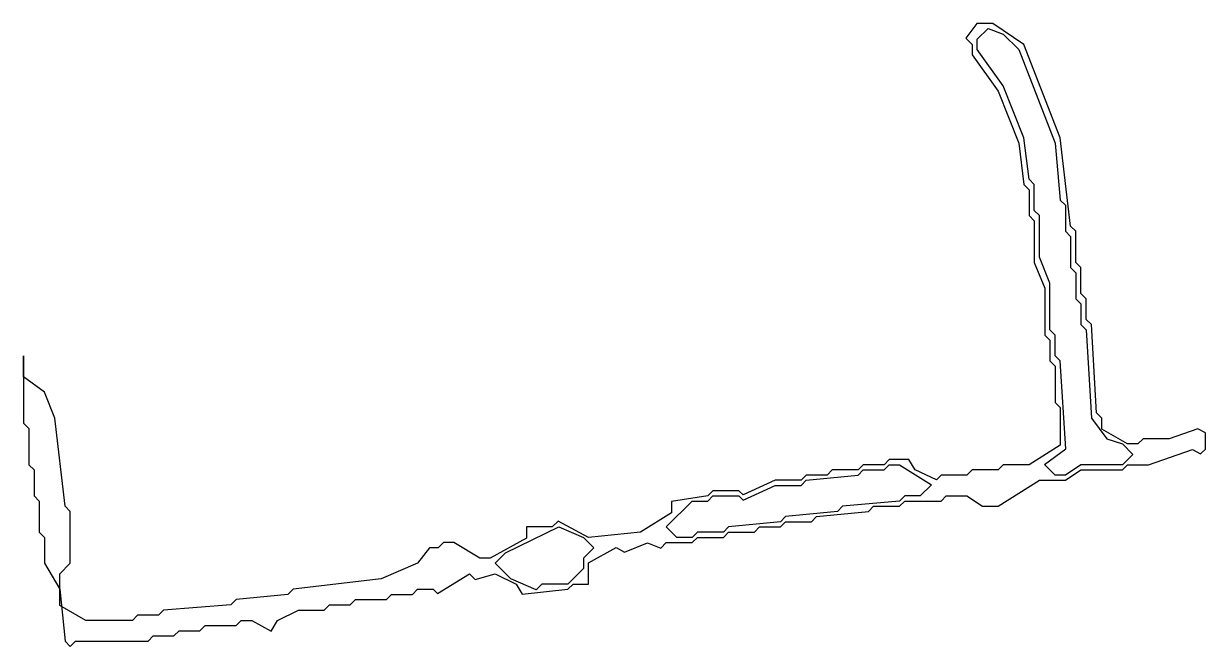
# Model space of a CAD drawing. Header units: millimetres. Extents: x 86.8 to 143.8, y 132.8 to 162.8.
import ezdxf

# ---------------------------------------------------------------- set-up
doc = ezdxf.new("R2010")
doc.units = ezdxf.units.MM
doc.layers.add('HOLES', color=1, linetype='CONTINUOUS')
doc.layers.add('OUTER', color=3, linetype='CONTINUOUS')

msp = doc.modelspace()

# ---------------------------------------------------------------- linework, layer by layer
at = {"layer": 'HOLES'}
for points in [[(133.271447, 162.521447), (134, 162.25), (134.75, 161.5), (136.5, 157), (136.75, 154.25), (137, 154), (137, 152.75), (137.25, 152.5), (137.25, 151), (137.5, 150.75), (137.5, 149.5), (137.75, 149.25), (137.75, 148.25), (138, 148), (138.25, 143.75), (139, 142.75), (139.75, 142.5), (140.25, 142), (139.75, 141.5), (137.75, 141.5), (137, 141), (136.5, 141), (135.984449, 141.515551), (137.013106, 142.266421), (136.75, 146.5), (136.5, 146.75), (136.5, 147.75), (136.25, 148), (136.25, 150.25), (135.75, 151.5), (135.75, 153.5), (135.5, 153.75), (135.5, 155), (135.25, 155.25), (135, 157.25), (134, 159.75), (132.75, 161.5), (132.75, 162)], [(130.538723, 140.538723), (130, 140), (129.25, 140), (129, 139.75), (126.25, 139.5), (126, 139.25), (123.5, 139), (123.25, 138.75), (120.75, 138.5), (120.5, 138.25), (119.25, 138.25), (119, 138), (118.25, 138), (117.75, 138.5), (119, 139.75), (119.75, 139.75), (120, 140), (121.25, 140), (121.454134, 139.795866), (123, 140.5), (124.25, 140.5), (124.5, 140.75), (127, 141), (127.25, 141.25), (128.25, 141.25), (128.5, 141.5), (129, 141.5)], [(114.25, 137.5), (113.75, 137), (113.75, 136.5), (113, 135.75), (111.75, 135.75), (111.472412, 135.472412), (110.25, 136), (109.5, 136.75), (110, 137.25), (112.559083, 138.512954), (113.75, 138)]]:
    msp.add_lwpolyline(points, close=True, dxfattribs=at)
at = {"layer": 'OUTER'}
msp.add_lwpolyline([(143.75, 143.032876), (143.382743, 143.229426), (142, 142.75), (140.75, 142.75), (140.5, 142.5), (140, 142.5), (138.75, 143.21948), (138.75, 143.75), (138.5, 144), (138.25, 148.25), (138, 148.5), (138, 149.5), (137.75, 149.75), (137.75, 151), (137.5, 151.25), (137.5, 152.75), (137.25, 153), (136.75, 157.25), (135, 161.75), (133.5, 162.75), (132.726688, 162.75), (132.203364, 162.046636), (132.5, 161.75), (132.5, 161.25), (133.75, 159.5), (134.75, 157), (135, 155), (135.25, 154.75), (135.25, 153.5), (135.5, 153.25), (135.5, 151.25), (136, 150), (136, 147.75), (136.25, 147.5), (136.25, 146.5), (136.5, 146.25), (136.5, 144.5), (136.75, 144.25), (136.75, 142.437094), (135.25, 141.5), (134, 141.5), (133.75, 141.25), (132.5, 141.25), (132.25, 141), (131, 141), (130.779021, 140.779021), (129.75, 141.25), (129.449532, 141.75), (128.5, 141.75), (128.25, 141.5), (127.25, 141.5), (127, 141.25), (125.75, 141.25), (125.5, 141), (124.5, 141), (124.25, 140.75), (123, 140.75), (121.454134, 140.045866), (121.25, 140.25), (120, 140.25), (119.75, 140), (118, 139.733007), (118, 139.187099), (116.5, 138.25), (114, 138), (112.538648, 138.788648), (112.25, 138.5), (111, 138.5), (111, 137.96244), (109.25, 137), (108.75, 137), (107.5, 137.75), (107, 137.75), (106.75, 137.5), (106.331342, 137.5), (105.75, 136.75), (104, 136), (99.75, 135.5), (99.5, 135.25), (97, 135), (96.75, 134.75), (93.5, 134.5), (93.25, 134.25), (92.25, 134.25), (92, 134), (89.75, 134), (88.5, 134.71948), (88.5, 136.25), (89, 136.75), (89, 139.25), (88.75, 139.5), (88.25, 143.75), (87.75, 145), (86.75, 145.732712), (86.75, 146.75), (86.75, 143.5), (87, 143.25), (87, 141.5), (87.25, 141.25), (87.25, 140), (87.5, 139.75), (87.5, 138.25), (87.75, 138), (87.75, 136.75), (88.5, 135.5), (88.75, 133), (89, 132.75), (89.25, 133), (92.75, 133), (93, 133.25), (94, 133.25), (94.25, 133.5), (95.25, 133.5), (95.5, 133.75), (97, 133.75), (97.25, 134), (97.75, 134), (98.686824, 133.476241), (99, 134), (100, 134.5), (101.25, 134.5), (101.5, 134.75), (102.5, 134.75), (102.75, 135), (104.25, 135), (104.5, 135.25), (105.5, 135.25), (105.75, 135.5), (106.5, 135.5), (106.71128, 135.28872), (108.250205, 136.249795), (108.531442, 135.968558), (109.5, 136.25), (110.5, 135.75), (110.794992, 135.260218), (113, 135.5), (113.25, 135.75), (114, 135.75), (114, 136.78052), (115.32455, 137.51057), (115.739449, 137.288523), (116.838388, 137.743718), (117.478553, 137.478553), (117.75, 137.75), (119, 137.75), (119.25, 138), (120.5, 138), (120.75, 138.25), (122, 138.25), (122.25, 138.5), (123.25, 138.5), (123.5, 138.75), (124.75, 138.75), (125, 139), (127.5, 139.25), (127.75, 139.5), (129, 139.5), (129.25, 139.75), (131, 139.75), (131.25, 140), (132.25, 140), (133, 139.5), (133.75, 139.5), (135.75, 140.75), (137, 140.75), (137.75, 141.25), (139.75, 141.25), (140, 141.5), (141, 141.5), (143.122409, 142.234956), (143.521415, 142.021415), (143.75, 142.25)], close=True, dxfattribs=at)

doc.saveas('drawing.dxf')
